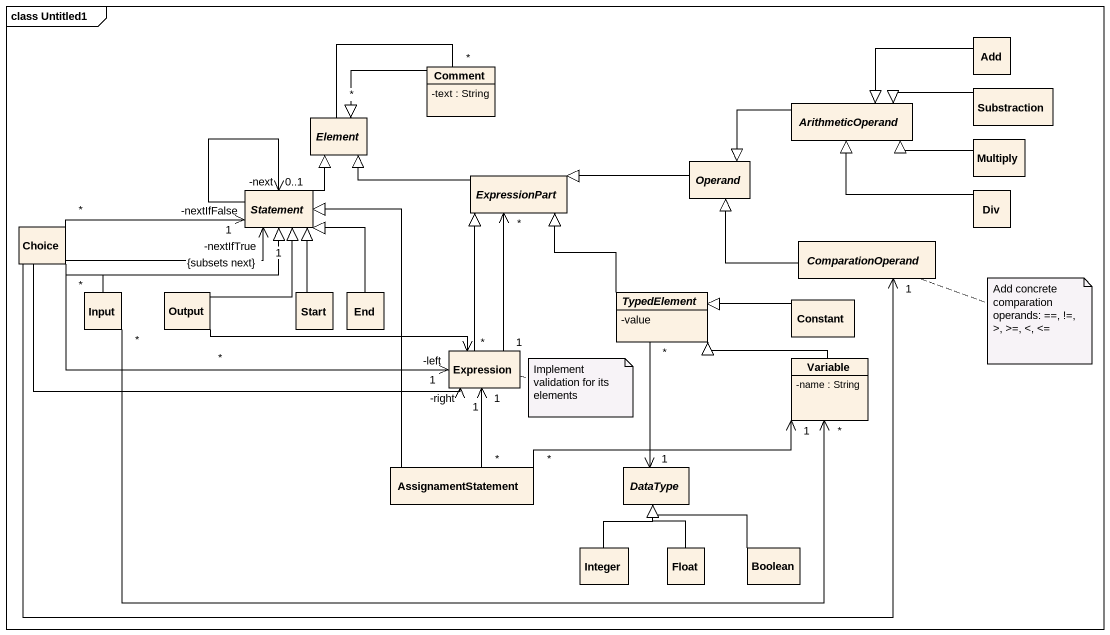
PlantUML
@startuml
mainframe class Untitled1
hide circle
hide empty members
skinparam classAttributeIconSize 0
class Add
class Comment {
  -text : String
}
class Substraction
abstract class Element
abstract class ArithmeticOperand
class Multiply
abstract class Statement
abstract class ExpressionPart
abstract class Operand
class Div
class Choice
abstract class ComparationOperand
class Input
class Output
class "Start" as Start_
class "End" as End_
abstract class TypedElement {
  -value
}
class Constant
class Expression
class Variable {
  -name : String
}
class AssignamentStatement
abstract class DataType
class Integer
class Float
class Boolean
Add -left-|> ArithmeticOperand
Comment -left-|> Element
Comment "*" -left- "*" Element
Substraction -left-|> ArithmeticOperand
ArithmeticOperand -left-|> Operand
Multiply -left-|> ArithmeticOperand
Statement -up-|> Element
Statement "0..1\n-next" <-- Statement
ExpressionPart -left-|> Element
Operand -left-|> ExpressionPart
Div -up-|> ArithmeticOperand
Choice -right-|> Statement
Choice "*" -right-> "1\n-nextIfFalse" Statement
Choice "*" -right-> "1\n-nextIfTrue\n{subsets next}" Statement
Choice -right-> "1" ComparationOperand
Choice -right-> "1\n-left" Expression
Choice -right-> "1\n-right" Expression
ComparationOperand -left-|> Operand
Input -right-|> Statement
Input "*" -right-> "*" Variable
Output -up-|> Statement
Output "*" -right-> "*" Expression
Start_ -up-|> Statement
End_ -up-|> Statement
TypedElement -up-|> ExpressionPart
TypedElement "*" --> "1" DataType
Constant -left-|> TypedElement
Expression -up-|> ExpressionPart
Expression "1" -up-> "*" ExpressionPart
Variable -left-|> TypedElement
AssignamentStatement -up-|> Statement
AssignamentStatement "*" -up-> "1" Expression
AssignamentStatement "*" -right-> "1" Variable
Integer -up-|> DataType
Float -up-|> DataType
Boolean -up-|> DataType
note right of ComparationOperand : Add concrete comparation operands: ==, !=, >, >=, <, <=
note right of Expression : Implement validation for its elements
@enduml
